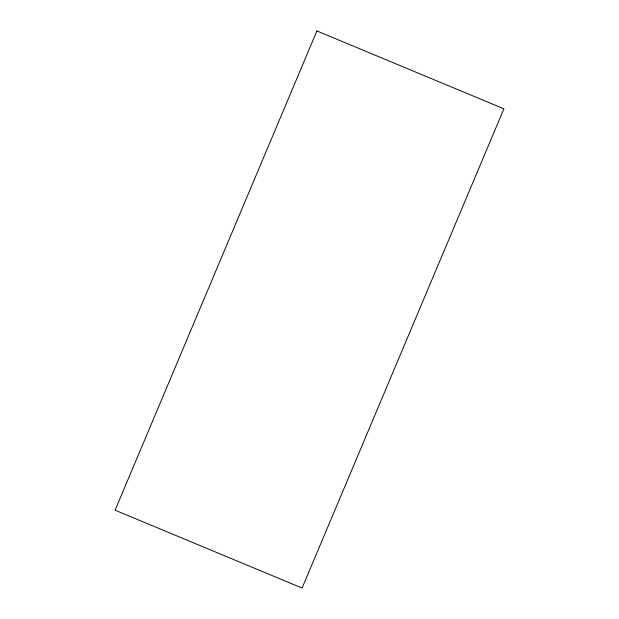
<?xml version="1.0" encoding="UTF-8"?>
<svg xmlns="http://www.w3.org/2000/svg" width="619" height="619" viewBox="0 0 619 619"><rect width="100%" height="100%" fill="white"/><g stroke="black" fill="none" stroke-linecap="round" stroke-linejoin="round"><path stroke-width="0.93" d="M316.913 30.95L115.088 510.188L302.087 588.05L503.912 108.812L316.913 30.95"/></g></svg>
